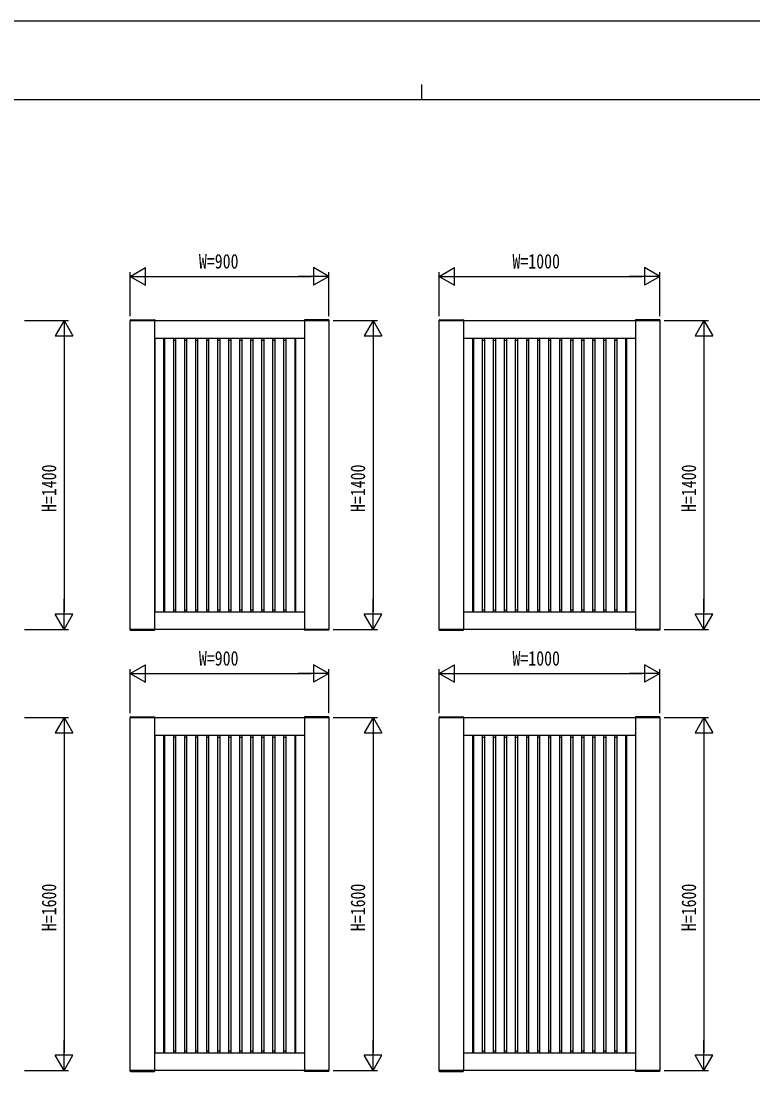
# Model space of a CAD drawing. Units: millimetres on the paper. Extents: x -297 to 297, y -210 to 210.
# Drawn here: x -93.7 to 72.1, y -30.4 to 210 of the extents above; entities that cross this region are included whole.
import ezdxf
from ezdxf.enums import TextEntityAlignment as Align

# ---------------------------------------------------------------- set-up
doc = ezdxf.new("R2010")
doc.units = ezdxf.units.MM
for name, color, linetype in [('0-2_YKK_A1', 4, 'Continuous'), ('0-3_YKK_D', 6, 'Continuous'), ('0-4_YKK_ZWAK', 7, 'Continuous')]:
    doc.layers.add(name, color=color, linetype=linetype)
doc.styles.add('ＭＳ ゴシック', font='')
doc.styles.get('ＭＳ ゴシック').set_extended_font_data('MS Gothic')

msp = doc.modelspace()

# ---------------------------------------------------------------- linework, layer by layer
at = {"layer": '0-2_YKK_A1'}
for p, q in [((-69.017, 142.278), (-69.024, 142.15)), ((-69.024, 142.15), (-63.474, 142.15)), ((-68.967, 142.325), (-63.53, 142.325)), ((-63.499, 142.15), (-63.499, 72.15)), ((-63.48, 142.278), (-63.474, 142.15)), ((-29.517, 142.278), (-29.524, 142.15)), ((-23.974, 142.15), (-29.524, 142.15)), ((-29.499, 142.15), (-29.499, 72.15)), ((-24.03, 142.325), (-29.467, 142.325)), ((-23.98, 142.278), (-23.974, 142.15)), ((0.983, 142.278), (0.976, 142.15)), ((0.976, 142.15), (6.526, 142.15)), ((1.033, 142.325), (6.47, 142.325)), ((6.501, 142.15), (6.501, 72.15)), ((6.52, 142.278), (6.526, 142.15)), ((45.483, 142.278), (45.476, 142.15)), ((51.026, 142.15), (45.476, 142.15)), ((45.501, 142.15), (45.501, 72.15)), ((50.97, 142.325), (45.533, 142.325)), ((51.02, 142.278), (51.026, 142.15)), ((-63.499, 138.15), (-29.499, 138.15)), ((-63.499, 137.71), (-63.459, 137.71)), ((-63.459, 138.15), (-63.459, 76.15)), ((-61.459, 138.15), (-61.459, 76.15)), ((-61.459, 137.71), (-61.249, 137.71)), ((-61.249, 138.15), (-61.249, 76.15)), ((-59.249, 138.15), (-59.249, 76.15)), ((-59.249, 137.71), (-58.749, 137.71)), ((-58.749, 138.15), (-58.749, 76.15)), ((-56.749, 138.15), (-56.749, 76.15)), ((-56.749, 137.71), (-56.249, 137.71)), ((-56.249, 138.15), (-56.249, 76.15)), ((-54.249, 138.15), (-54.249, 76.15)), ((-54.249, 137.71), (-53.749, 137.71)), ((-53.749, 138.15), (-53.749, 76.15)), ((-51.749, 138.15), (-51.749, 76.15)), ((-51.749, 137.71), (-51.249, 137.71)), ((-51.249, 138.15), (-51.249, 76.15)), ((-49.249, 138.15), (-49.249, 76.15)), ((-49.249, 137.71), (-48.749, 137.71)), ((-48.749, 138.15), (-48.749, 76.15)), ((-46.749, 138.15), (-46.749, 76.15)), ((-46.749, 137.71), (-46.249, 137.71)), ((-46.249, 138.15), (-46.249, 76.15)), ((-44.249, 138.15), (-44.249, 76.15)), ((-44.249, 137.71), (-43.749, 137.71)), ((-43.749, 138.15), (-43.749, 76.15)), ((-41.749, 138.15), (-41.749, 76.15)), ((-41.749, 137.71), (-41.249, 137.71)), ((-41.249, 138.15), (-41.249, 76.15)), ((-39.249, 138.15), (-39.249, 76.15)), ((-39.249, 137.71), (-38.749, 137.71)), ((-38.749, 138.15), (-38.749, 76.15)), ((-36.749, 138.15), (-36.749, 76.15)), ((-36.749, 137.71), (-36.249, 137.71)), ((-36.249, 138.15), (-36.249, 76.15)), ((-34.249, 138.15), (-34.249, 76.15)), ((-34.249, 137.71), (-33.749, 137.71)), ((-33.749, 138.15), (-33.749, 76.15)), ((-31.749, 138.15), (-31.749, 76.15)), ((-31.749, 137.71), (-31.539, 137.71)), ((-31.539, 138.15), (-31.539, 76.15)), ((-29.539, 138.15), (-29.539, 76.15)), ((-29.539, 137.71), (-29.499, 137.71)), ((6.501, 138.15), (45.501, 138.15)), ((6.501, 137.71), (6.541, 137.71)), ((6.541, 138.15), (6.541, 76.15)), ((8.541, 138.15), (8.541, 76.15)), ((8.541, 137.71), (8.751, 137.71)), ((8.751, 138.15), (8.751, 76.15)), ((10.751, 138.15), (10.751, 76.15)), ((10.751, 137.71), (11.251, 137.71)), ((11.251, 138.15), (11.251, 76.15)), ((13.251, 138.15), (13.251, 76.15)), ((13.251, 137.71), (13.751, 137.71)), ((13.751, 138.15), (13.751, 76.15)), ((15.751, 138.15), (15.751, 76.15)), ((15.751, 137.71), (16.251, 137.71)), ((16.251, 138.15), (16.251, 76.15)), ((18.251, 138.15), (18.251, 76.15)), ((18.251, 137.71), (18.751, 137.71)), ((18.751, 138.15), (18.751, 76.15)), ((20.751, 138.15), (20.751, 76.15)), ((20.751, 137.71), (21.251, 137.71)), ((21.251, 138.15), (21.251, 76.15)), ((23.251, 138.15), (23.251, 76.15)), ((23.251, 137.71), (23.751, 137.71)), ((23.751, 138.15), (23.751, 76.15)), ((25.751, 138.15), (25.751, 76.15)), ((25.751, 137.71), (26.251, 137.71)), ((26.251, 138.15), (26.251, 76.15)), ((28.251, 138.15), (28.251, 76.15)), ((28.251, 137.71), (28.751, 137.71)), ((28.751, 138.15), (28.751, 76.15)), ((30.751, 138.15), (30.751, 76.15)), ((30.751, 137.71), (31.251, 137.71)), ((31.251, 138.15), (31.251, 76.15)), ((33.251, 138.15), (33.251, 76.15)), ((33.251, 137.71), (33.751, 137.71)), ((33.751, 138.15), (33.751, 76.15)), ((35.751, 138.15), (35.751, 76.15)), ((35.751, 137.71), (36.251, 137.71)), ((36.251, 138.15), (36.251, 76.15)), ((38.251, 138.15), (38.251, 76.15)), ((38.251, 137.71), (38.751, 137.71)), ((38.751, 138.15), (38.751, 76.15)), ((40.751, 138.15), (40.751, 76.15)), ((40.751, 137.71), (41.251, 137.71)), ((41.251, 138.15), (41.251, 76.15)), ((43.251, 138.15), (43.251, 76.15)), ((43.251, 137.71), (43.461, 137.71)), ((43.461, 138.15), (43.461, 76.15)), ((45.461, 138.15), (45.461, 76.15)), ((45.461, 137.71), (45.501, 137.71)), ((-63.499, 76.59), (-63.459, 76.59)), ((-63.499, 76.15), (-29.499, 76.15)), ((-61.459, 76.59), (-61.249, 76.59)), ((-59.249, 76.59), (-58.749, 76.59)), ((-56.749, 76.59), (-56.249, 76.59)), ((-54.249, 76.59), (-53.749, 76.59)), ((-51.749, 76.59), (-51.249, 76.59)), ((-49.249, 76.59), (-48.749, 76.59)), ((-46.749, 76.59), (-46.249, 76.59)), ((-44.249, 76.59), (-43.749, 76.59)), ((-41.749, 76.59), (-41.249, 76.59)), ((-39.249, 76.59), (-38.749, 76.59)), ((-36.749, 76.59), (-36.249, 76.59)), ((-34.249, 76.59), (-33.749, 76.59)), ((-31.749, 76.59), (-31.539, 76.59)), ((-29.539, 76.59), (-29.499, 76.59)), ((6.501, 76.59), (6.541, 76.59)), ((6.501, 76.15), (45.501, 76.15)), ((8.541, 76.59), (8.751, 76.59)), ((10.751, 76.59), (11.251, 76.59)), ((13.251, 76.59), (13.751, 76.59)), ((15.751, 76.59), (16.251, 76.59)), ((18.251, 76.59), (18.751, 76.59)), ((20.751, 76.59), (21.251, 76.59)), ((23.251, 76.59), (23.751, 76.59)), ((25.751, 76.59), (26.251, 76.59)), ((28.251, 76.59), (28.751, 76.59)), ((30.751, 76.59), (31.251, 76.59)), ((33.251, 76.59), (33.751, 76.59)), ((35.751, 76.59), (36.251, 76.59)), ((38.251, 76.59), (38.751, 76.59)), ((40.751, 76.59), (41.251, 76.59)), ((43.251, 76.59), (43.461, 76.59)), ((45.461, 76.59), (45.501, 76.59)), ((-69.024, 72.15), (-63.474, 72.15)), ((-69.017, 72.022), (-69.024, 72.15)), ((-63.48, 72.022), (-63.474, 72.15)), ((-23.974, 72.15), (-29.524, 72.15)), ((-29.517, 72.022), (-29.524, 72.15)), ((-23.98, 72.022), (-23.974, 72.15)), ((0.976, 72.15), (6.526, 72.15)), ((0.983, 72.022), (0.976, 72.15)), ((6.52, 72.022), (6.526, 72.15)), ((51.026, 72.15), (45.476, 72.15)), ((45.483, 72.022), (45.476, 72.15)), ((51.02, 72.022), (51.026, 72.15)), ((-68.967, 71.975), (-63.53, 71.975)), ((-24.03, 71.975), (-29.467, 71.975)), ((1.033, 71.975), (6.47, 71.975)), ((50.97, 71.975), (45.533, 71.975)), ((-69.017, 52.278), (-69.024, 52.15)), ((-69.024, 52.15), (-63.474, 52.15)), ((-68.967, 52.325), (-63.53, 52.325)), ((-63.499, 52.15), (-63.499, -27.85)), ((-63.48, 52.278), (-63.474, 52.15)), ((-29.517, 52.278), (-29.524, 52.15)), ((-23.974, 52.15), (-29.524, 52.15)), ((-29.499, 52.15), (-29.499, -27.85)), ((-24.03, 52.325), (-29.467, 52.325)), ((-23.98, 52.278), (-23.974, 52.15)), ((0.983, 52.278), (0.976, 52.15)), ((0.976, 52.15), (6.526, 52.15)), ((1.033, 52.325), (6.47, 52.325)), ((6.501, 52.15), (6.501, -27.85)), ((6.52, 52.278), (6.526, 52.15)), ((45.483, 52.278), (45.476, 52.15)), ((51.026, 52.15), (45.476, 52.15)), ((45.501, 52.15), (45.501, -27.85)), ((50.97, 52.325), (45.533, 52.325)), ((51.02, 52.278), (51.026, 52.15)), ((-63.499, 48.15), (-29.499, 48.15)), ((-63.459, 48.15), (-63.459, -23.85)), ((-61.459, 48.15), (-61.459, -23.85)), ((-61.249, 48.15), (-61.249, -23.85)), ((-59.249, 48.15), (-59.249, -23.85)), ((-58.749, 48.15), (-58.749, -23.85)), ((-56.749, 48.15), (-56.749, -23.85)), ((-56.249, 48.15), (-56.249, -23.85)), ((-54.249, 48.15), (-54.249, -23.85)), ((-53.749, 48.15), (-53.749, -23.85)), ((-51.749, 48.15), (-51.749, -23.85)), ((-51.249, 48.15), (-51.249, -23.85)), ((-49.249, 48.15), (-49.249, -23.85)), ((-48.749, 48.15), (-48.749, -23.85)), ((-46.749, 48.15), (-46.749, -23.85)), ((-46.249, 48.15), (-46.249, -23.85)), ((-44.249, 48.15), (-44.249, -23.85)), ((-43.749, 48.15), (-43.749, -23.85)), ((-41.749, 48.15), (-41.749, -23.85)), ((-41.249, 48.15), (-41.249, -23.85)), ((-39.249, 48.15), (-39.249, -23.85)), ((-38.749, 48.15), (-38.749, -23.85)), ((-36.749, 48.15), (-36.749, -23.85)), ((-36.249, 48.15), (-36.249, -23.85)), ((-34.249, 48.15), (-34.249, -23.85)), ((-33.749, 48.15), (-33.749, -23.85)), ((-31.749, 48.15), (-31.749, -23.85)), ((-31.539, 48.15), (-31.539, -23.85)), ((-29.539, 48.15), (-29.539, -23.85)), ((6.501, 48.15), (45.501, 48.15)), ((6.541, 48.15), (6.541, -23.85)), ((8.541, 48.15), (8.541, -23.85)), ((8.751, 48.15), (8.751, -23.85)), ((10.751, 48.15), (10.751, -23.85)), ((11.251, 48.15), (11.251, -23.85)), ((13.251, 48.15), (13.251, -23.85)), ((13.751, 48.15), (13.751, -23.85)), ((15.751, 48.15), (15.751, -23.85)), ((16.251, 48.15), (16.251, -23.85)), ((18.251, 48.15), (18.251, -23.85)), ((18.751, 48.15), (18.751, -23.85)), ((20.751, 48.15), (20.751, -23.85)), ((21.251, 48.15), (21.251, -23.85)), ((23.251, 48.15), (23.251, -23.85)), ((23.751, 48.15), (23.751, -23.85)), ((25.751, 48.15), (25.751, -23.85)), ((26.251, 48.15), (26.251, -23.85)), ((28.251, 48.15), (28.251, -23.85)), ((28.751, 48.15), (28.751, -23.85)), ((30.751, 48.15), (30.751, -23.85)), ((31.251, 48.15), (31.251, -23.85)), ((33.251, 48.15), (33.251, -23.85)), ((33.751, 48.15), (33.751, -23.85)), ((35.751, 48.15), (35.751, -23.85)), ((36.251, 48.15), (36.251, -23.85)), ((38.251, 48.15), (38.251, -23.85)), ((38.751, 48.15), (38.751, -23.85)), ((40.751, 48.15), (40.751, -23.85)), ((41.251, 48.15), (41.251, -23.85)), ((43.251, 48.15), (43.251, -23.85)), ((43.461, 48.15), (43.461, -23.85)), ((45.461, 48.15), (45.461, -23.85)), ((-63.499, 47.71), (-63.459, 47.71)), ((-61.459, 47.71), (-61.249, 47.71)), ((-59.249, 47.71), (-58.749, 47.71)), ((-56.749, 47.71), (-56.249, 47.71)), ((-54.249, 47.71), (-53.749, 47.71)), ((-51.749, 47.71), (-51.249, 47.71)), ((-49.249, 47.71), (-48.749, 47.71)), ((-46.749, 47.71), (-46.249, 47.71)), ((-44.249, 47.71), (-43.749, 47.71)), ((-41.749, 47.71), (-41.249, 47.71)), ((-39.249, 47.71), (-38.749, 47.71)), ((-36.749, 47.71), (-36.249, 47.71)), ((-34.249, 47.71), (-33.749, 47.71)), ((-31.749, 47.71), (-31.539, 47.71)), ((-29.539, 47.71), (-29.499, 47.71)), ((6.501, 47.71), (6.541, 47.71)), ((8.541, 47.71), (8.751, 47.71)), ((10.751, 47.71), (11.251, 47.71)), ((13.251, 47.71), (13.751, 47.71)), ((15.751, 47.71), (16.251, 47.71)), ((18.251, 47.71), (18.751, 47.71)), ((20.751, 47.71), (21.251, 47.71)), ((23.251, 47.71), (23.751, 47.71)), ((25.751, 47.71), (26.251, 47.71)), ((28.251, 47.71), (28.751, 47.71)), ((30.751, 47.71), (31.251, 47.71)), ((33.251, 47.71), (33.751, 47.71)), ((35.751, 47.71), (36.251, 47.71)), ((38.251, 47.71), (38.751, 47.71)), ((40.751, 47.71), (41.251, 47.71)), ((43.251, 47.71), (43.461, 47.71)), ((45.461, 47.71), (45.501, 47.71)), ((-63.499, -23.41), (-63.459, -23.41)), ((-63.499, -23.85), (-29.499, -23.85)), ((-61.459, -23.41), (-61.249, -23.41)), ((-59.249, -23.41), (-58.749, -23.41)), ((-56.749, -23.41), (-56.249, -23.41)), ((-54.249, -23.41), (-53.749, -23.41)), ((-51.749, -23.41), (-51.249, -23.41)), ((-49.249, -23.41), (-48.749, -23.41)), ((-46.749, -23.41), (-46.249, -23.41)), ((-44.249, -23.41), (-43.749, -23.41)), ((-41.749, -23.41), (-41.249, -23.41)), ((-39.249, -23.41), (-38.749, -23.41)), ((-36.749, -23.41), (-36.249, -23.41)), ((-34.249, -23.41), (-33.749, -23.41)), ((-31.749, -23.41), (-31.539, -23.41)), ((-29.539, -23.41), (-29.499, -23.41)), ((6.501, -23.41), (6.541, -23.41)), ((6.501, -23.85), (45.501, -23.85)), ((8.541, -23.41), (8.751, -23.41)), ((10.751, -23.41), (11.251, -23.41)), ((13.251, -23.41), (13.751, -23.41)), ((15.751, -23.41), (16.251, -23.41)), ((18.251, -23.41), (18.751, -23.41)), ((20.751, -23.41), (21.251, -23.41)), ((23.251, -23.41), (23.751, -23.41)), ((25.751, -23.41), (26.251, -23.41)), ((28.251, -23.41), (28.751, -23.41)), ((30.751, -23.41), (31.251, -23.41)), ((33.251, -23.41), (33.751, -23.41)), ((35.751, -23.41), (36.251, -23.41)), ((38.251, -23.41), (38.751, -23.41)), ((40.751, -23.41), (41.251, -23.41)), ((43.251, -23.41), (43.461, -23.41)), ((45.461, -23.41), (45.501, -23.41)), ((-69.024, -27.85), (-63.474, -27.85)), ((-69.017, -27.978), (-69.024, -27.85)), ((-68.967, -28.025), (-63.53, -28.025)), ((-63.48, -27.978), (-63.474, -27.85)), ((-23.974, -27.85), (-29.524, -27.85)), ((-29.517, -27.978), (-29.524, -27.85)), ((-24.03, -28.025), (-29.467, -28.025)), ((-23.98, -27.978), (-23.974, -27.85)), ((0.976, -27.85), (6.526, -27.85)), ((0.983, -27.978), (0.976, -27.85)), ((1.033, -28.025), (6.47, -28.025)), ((6.52, -27.978), (6.526, -27.85)), ((51.026, -27.85), (45.476, -27.85)), ((45.483, -27.978), (45.476, -27.85)), ((50.97, -28.025), (45.533, -28.025)), ((51.02, -27.978), (51.026, -27.85))]:
    msp.add_line(p, q, dxfattribs=at)
for points in [[(-68.999, 142.15), (-23.999, 142.15), (-23.999, 72.15), (-68.999, 72.15)], [(1.001, 142.15), (51.001, 142.15), (51.001, 72.15), (1.001, 72.15)], [(-68.999, 52.15), (-23.999, 52.15), (-23.999, -27.85), (-68.999, -27.85)], [(1.001, 52.15), (51.001, 52.15), (51.001, -27.85), (1.001, -27.85)]]:
    msp.add_lwpolyline(points, close=True, dxfattribs=at)
for centre, start, end in [((-68.967, 142.275), 90, 177), ((-63.53, 142.275), 3, 90), ((-29.467, 142.275), 90, 177), ((-24.03, 142.275), 3, 90), ((1.033, 142.275), 90, 177), ((6.47, 142.275), 3, 90), ((45.533, 142.275), 90, 177), ((50.97, 142.275), 3, 90), ((-68.967, 72.025), 183, 270), ((-63.53, 72.025), 270, 357), ((-29.467, 72.025), 183, 270), ((-24.03, 72.025), 270, 357), ((1.033, 72.025), 183, 270), ((6.47, 72.025), 270, 357), ((45.533, 72.025), 183, 270), ((50.97, 72.025), 270, 357), ((-68.967, 52.275), 90, 177), ((-63.53, 52.275), 3, 90), ((-29.467, 52.275), 90, 177), ((-24.03, 52.275), 3, 90), ((1.033, 52.275), 90, 177), ((6.47, 52.275), 3, 90), ((45.533, 52.275), 90, 177), ((50.97, 52.275), 3, 90), ((-68.967, -27.975), 183, 270), ((-63.53, -27.975), 270, 357), ((-29.467, -27.975), 183, 270), ((-24.03, -27.975), 270, 357), ((1.033, -27.975), 183, 270), ((6.47, -27.975), 270, 357), ((45.533, -27.975), 183, 270), ((50.97, -27.975), 270, 357)]:
    msp.add_arc(centre, 0.05, start, end, dxfattribs=at)
at = {"layer": '0-3_YKK_D'}
for p, q in [((-68.999, 152.15), (-65.535, 154.15)), ((-65.535, 150.15), (-65.535, 154.15)), ((-23.999, 152.15), (-27.463, 154.15)), ((-27.463, 154.15), (-27.463, 150.15)), ((1.001, 152.15), (4.465, 154.15)), ((4.465, 150.15), (4.465, 154.15)), ((51.001, 152.15), (47.537, 154.15)), ((47.537, 154.15), (47.537, 150.15)), ((-68.999, 143.15), (-68.999, 153.15)), ((-68.999, 152.15), (-65.535, 150.15)), ((-68.999, 152.15), (-62.07, 152.15)), ((-64.999, 152.15), (-27.999, 152.15)), ((-23.999, 152.15), (-30.927, 152.15)), ((-23.999, 152.15), (-27.463, 150.15)), ((-23.999, 143.15), (-23.999, 153.15)), ((1.001, 143.15), (1.001, 153.15)), ((1.001, 152.15), (4.465, 150.15)), ((1.001, 152.15), (7.93, 152.15)), ((5.001, 152.15), (47.001, 152.15)), ((51.001, 152.15), (44.073, 152.15)), ((51.001, 152.15), (47.537, 150.15)), ((51.001, 143.15), (51.001, 153.15)), ((-92.999, 142.15), (-82.999, 142.15)), ((-83.999, 142.15), (-85.999, 138.686)), ((-83.999, 142.15), (-81.999, 138.686)), ((-83.999, 142.15), (-83.999, 135.222)), ((-22.999, 142.15), (-12.999, 142.15)), ((-13.999, 142.15), (-15.999, 138.686)), ((-13.999, 142.15), (-11.999, 138.686)), ((-13.999, 142.15), (-13.999, 135.222)), ((52.001, 142.15), (62.001, 142.15)), ((61.001, 142.15), (59.001, 138.686)), ((61.001, 142.15), (63.001, 138.686)), ((61.001, 142.15), (61.001, 135.222)), ((-85.999, 138.686), (-81.999, 138.686)), ((-83.999, 138.15), (-83.999, 76.15)), ((-15.999, 138.686), (-11.999, 138.686)), ((-13.999, 138.15), (-13.999, 76.15)), ((59.001, 138.686), (63.001, 138.686)), ((61.001, 138.15), (61.001, 76.15)), ((-83.999, 72.15), (-83.999, 79.078)), ((-13.999, 72.15), (-13.999, 79.078)), ((61.001, 72.15), (61.001, 79.078)), ((-83.999, 72.15), (-85.999, 75.614)), ((-81.999, 75.614), (-85.999, 75.614)), ((-83.999, 72.15), (-81.999, 75.614)), ((-13.999, 72.15), (-15.999, 75.614)), ((-11.999, 75.614), (-15.999, 75.614)), ((-13.999, 72.15), (-11.999, 75.614)), ((61.001, 72.15), (59.001, 75.614)), ((63.001, 75.614), (59.001, 75.614)), ((61.001, 72.15), (63.001, 75.614)), ((-92.999, 72.15), (-82.999, 72.15)), ((-22.999, 72.15), (-12.999, 72.15)), ((52.001, 72.15), (62.001, 72.15)), ((-68.999, 62.15), (-65.535, 64.15)), ((-68.999, 53.15), (-68.999, 63.15)), ((-65.535, 60.15), (-65.535, 64.15)), ((-23.999, 62.15), (-27.463, 64.15)), ((-27.463, 64.15), (-27.463, 60.15)), ((-23.999, 53.15), (-23.999, 63.15)), ((1.001, 62.15), (4.465, 64.15)), ((1.001, 53.15), (1.001, 63.15)), ((4.465, 60.15), (4.465, 64.15)), ((51.001, 62.15), (47.537, 64.15)), ((47.537, 64.15), (47.537, 60.15)), ((51.001, 53.15), (51.001, 63.15)), ((-68.999, 62.15), (-65.535, 60.15)), ((-68.999, 62.15), (-62.07, 62.15)), ((-64.999, 62.15), (-27.999, 62.15)), ((-23.999, 62.15), (-30.927, 62.15)), ((-23.999, 62.15), (-27.463, 60.15)), ((1.001, 62.15), (4.465, 60.15)), ((1.001, 62.15), (7.93, 62.15)), ((5.001, 62.15), (47.001, 62.15)), ((51.001, 62.15), (44.073, 62.15)), ((51.001, 62.15), (47.537, 60.15)), ((-92.999, 52.15), (-82.999, 52.15)), ((-83.999, 52.15), (-85.999, 48.686)), ((-83.999, 52.15), (-81.999, 48.686)), ((-83.999, 52.15), (-83.999, 45.222)), ((-22.999, 52.15), (-12.999, 52.15)), ((-13.999, 52.15), (-15.999, 48.686)), ((-13.999, 52.15), (-11.999, 48.686)), ((-13.999, 52.15), (-13.999, 45.222)), ((52.001, 52.15), (62.001, 52.15)), ((61.001, 52.15), (59.001, 48.686)), ((61.001, 52.15), (63.001, 48.686)), ((61.001, 52.15), (61.001, 45.222)), ((-85.999, 48.686), (-81.999, 48.686)), ((-83.999, 48.15), (-83.999, -23.85)), ((-15.999, 48.686), (-11.999, 48.686)), ((-13.999, 48.15), (-13.999, -23.85)), ((59.001, 48.686), (63.001, 48.686)), ((61.001, 48.15), (61.001, -23.85)), ((-83.999, -27.85), (-83.999, -20.922)), ((-13.999, -27.85), (-13.999, -20.922)), ((61.001, -27.85), (61.001, -20.922)), ((-83.999, -27.85), (-85.999, -24.386)), ((-81.999, -24.386), (-85.999, -24.386)), ((-83.999, -27.85), (-81.999, -24.386)), ((-13.999, -27.85), (-15.999, -24.386)), ((-11.999, -24.386), (-15.999, -24.386)), ((-13.999, -27.85), (-11.999, -24.386)), ((61.001, -27.85), (59.001, -24.386)), ((63.001, -24.386), (59.001, -24.386)), ((61.001, -27.85), (63.001, -24.386)), ((-92.999, -27.85), (-82.999, -27.85)), ((-22.999, -27.85), (-12.999, -27.85)), ((52.001, -27.85), (62.001, -27.85))]:
    msp.add_line(p, q, dxfattribs=at)
at = {"layer": '0-4_YKK_ZWAK'}
for p, q in [((-2.999, 195.65), (-2.999, 192.15)), ((270.001, 192.15), (-275.999, 192.15))]:
    msp.add_line(p, q, dxfattribs=at)
msp.add_lwpolyline([(-297, -210), (297, -210), (297, 210), (-297, 210)], close=True, dxfattribs=at)

# ---------------------------------------------------------------- texts
at = {"layer": '0-3_YKK_D', "style": 'ＭＳ ゴシック', "width": 0.8}
for s, p in [('W=900', (-53.459, 152.95)), ('W=1000', (17.601, 152.95)), ('W=900', (-53.459, 62.95)), ('W=1000', (17.601, 62.95))]:
    msp.add_text(s, height=3.299, dxfattribs=at).set_placement(p, align=Align.BOTTOM_LEFT)
for s, p in [('H=1400', (-84.799, 98.75)), ('H=1400', (-14.799, 98.75)), ('H=1400', (60.201, 98.75)), ('H=1600', (-84.799, 3.75)), ('H=1600', (-14.799, 3.75)), ('H=1600', (60.201, 3.75))]:
    msp.add_text(s, height=3.299, rotation=90, dxfattribs=at).set_placement(p, align=Align.BOTTOM_LEFT)

doc.saveas('drawing.dxf')
